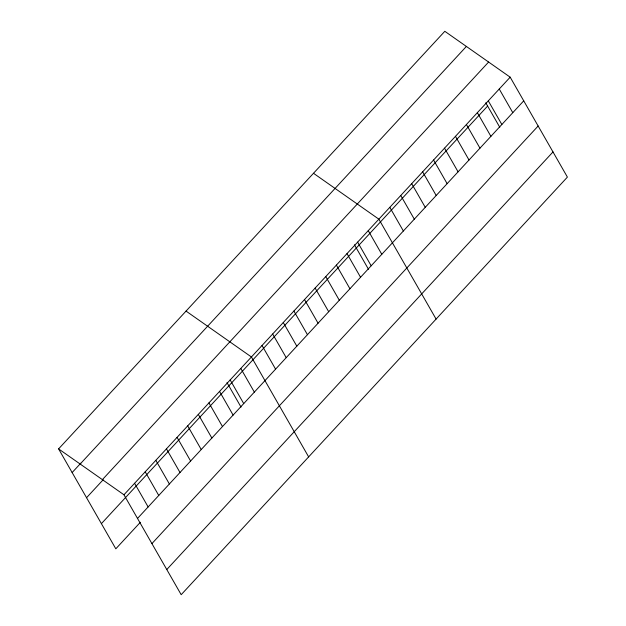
<?xml version="1.0" encoding="UTF-8"?>
<svg xmlns="http://www.w3.org/2000/svg" width="626" height="626" viewBox="0 0 626 626"><rect width="100%" height="100%" fill="white"/><g stroke="black" fill="none" stroke-linecap="round" stroke-linejoin="round"><path stroke-width="0.94" d="M58.594 448.897L444.812 31.3L510.182 77.186L567.406 177.103L181.188 594.7L123.964 494.783L58.594 448.897L115.818 548.814L140.381 522.256M72.139 472.552L80.77 463.224M80.167 464.038L466.386 46.441M102.39 479.641L488.609 62.044M86.552 497.717L103.149 479.774M123.964 494.783L510.182 77.186M101.404 523.649L487.623 106.052M137.509 518.438L523.735 100.841M151.922 543.603L538.149 126.006M166.774 569.535L552.993 151.938M313.493 173.285L378.871 219.17L436.095 319.088M186.047 311.091L251.417 356.976L308.641 456.894M499.243 89.017L512.788 112.672M488.296 100.849L501.849 124.504M485.768 102.813L499.783 127.289M477.356 112.68L490.901 136.335M466.409 124.511L479.962 148.166M455.47 136.343L469.015 159.998M444.53 148.174L458.075 171.829M433.583 160.006L447.128 183.661M422.644 171.837L436.189 195.492M411.697 183.668L425.25 207.323M400.757 195.508L414.302 219.163M389.81 207.339L403.363 230.994M368.252 230.65L381.797 254.305M357.626 242.137L371.179 265.792M354.449 244.797L368.471 269.266M347.007 253.616L360.553 277.271M336.389 265.103L349.934 288.758M325.763 276.59L339.315 300.245M315.144 288.07L328.689 311.725M304.526 299.557L318.071 323.212M293.899 311.036L307.452 334.691M283.281 322.523L296.826 346.178M272.662 334.01L286.207 357.665M262.036 345.489L275.589 369.144M240.799 368.456L254.344 392.111M230.172 379.943L243.725 403.598M226.995 382.603L241.018 407.08M219.554 391.422L233.099 415.077M208.935 402.909L222.48 426.564M198.309 414.396L211.862 438.051M187.69 425.876L201.236 449.531M177.072 437.363L190.617 461.018M166.446 448.842L179.998 472.497M155.827 460.329L169.372 483.984M145.209 471.816L158.754 495.471M134.582 483.295L148.135 506.95"/></g></svg>
